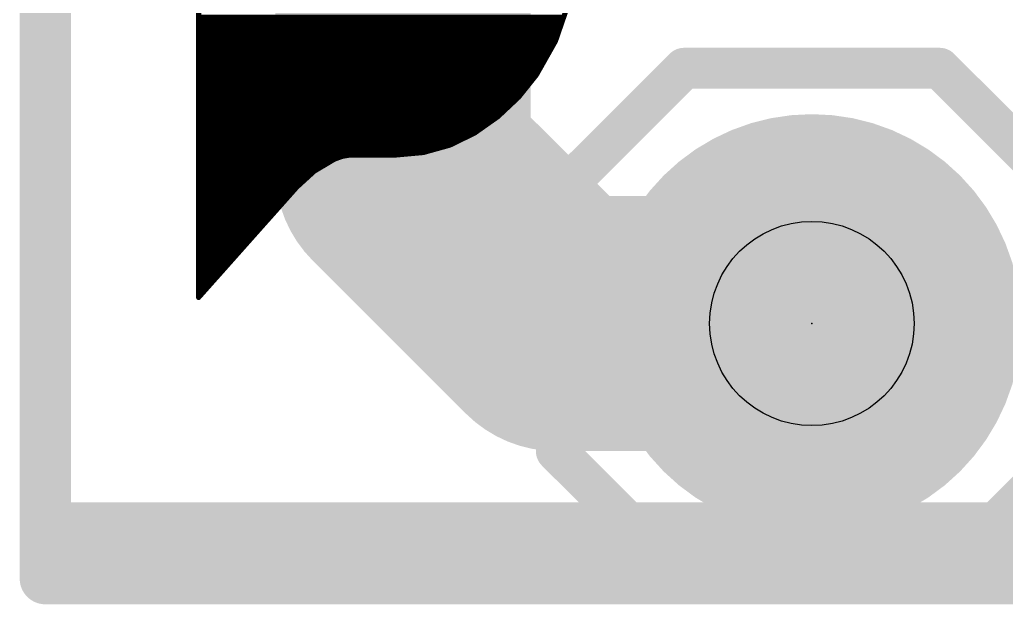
# Model space of a CAD drawing. Extents: x -119 to 41, y -19 to 17.
# Drawn here: x -0.127 to 4.776, y -0.127 to 2.781 of the extents above; entities that cross this region are included whole.
import ezdxf

# ---------------------------------------------------------------- set-up
doc = ezdxf.new("R2010")
doc.units = 0
for name, color, linetype in [('1', 12, 'CONTINUOUS'), ('16', 132, 'CONTINUOUS'), ('17', 110, 'CONTINUOUS'), ('20', 53, 'CONTINUOUS'), ('21', 53, 'CONTINUOUS'), ('23', 53, 'CONTINUOUS'), ('29', 253, 'CONTINUOUS'), ('30', 253, 'CONTINUOUS'), ('44', 253, 'CONTINUOUS'), ('51', 53, 'CONTINUOUS')]:
    doc.layers.add(name, color=color, linetype=linetype)

# ---------------------------------------------------------------- blocks, each defined once
blk = doc.blocks.new('RECT')
blk.add_solid([(-0.5, -0.5), (0.5, -0.5), (-0.5, 0.5), (0.5, 0.5)])
blk = doc.blocks.new('ROUNDP')
at = {"const_width": 0.5}
blk.add_lwpolyline([(0, -0.25, 1), (0, 0.25, 1), (0, -0.25)], format="xyb", dxfattribs=at)

msp = doc.modelspace()

# ---------------------------------------------------------------- linework, layer by layer
at = {"layer": '1'}
for points, const_width in [([(0, 0.254), (0, 12.319)], 0.254), ([(1.778, 2.032), (1.778, 6.858)], 1.27), ([(1.778, 2.032), (2.54, 1.27)], 1.27), ([(2.54, 1.27), (3.81, 1.27)], 1.27), ([(5.588, 0.254), (0, 0.254)], 0.254)]:
    msp.add_lwpolyline(points, dxfattribs=dict(at, const_width=const_width))
for points, const_width in [([(2.0025, 2.2565, 1), (1.5535, 1.8075)], 0.635), ([(1.4605, 2.032, 1), (2.0955, 2.032)], 0.635), ([(2.54, 1.5875, 1), (2.54, 0.9525)], 0.635), ([(3.81, 0.9525, 1), (3.81, 1.5875)], 0.635), ([(2.3155, 1.0455, 1), (2.7645, 1.4945)], 0.635), ([(0, 0.3175, 1), (0, 0.1905)], 0.127), ([(-0.0635, 0.254, 1), (0.0635, 0.254)], 0.127)]:
    msp.add_lwpolyline(points, format="xyb", dxfattribs=dict(at, const_width=const_width))
at = {"layer": '16', "const_width": 0.254}
for points in [[(0, 0), (0, 16.51)], [(12.7, 0), (0, 0)]]:
    msp.add_lwpolyline(points, dxfattribs=at)
at = {"layer": '16', "const_width": 0.127}
for points in [[(0, 0.0635, 1), (0, -0.0635)], [(-0.0635, 0, 1), (0.0635, 0)]]:
    msp.add_lwpolyline(points, format="xyb", dxfattribs=at)
at = {"layer": '20', "const_width": 0.254}
for points in [[(0, 16.51), (0, 0)], [(0, 0), (12.7, 0)]]:
    msp.add_lwpolyline(points, dxfattribs=at)
at = {"layer": '20', "const_width": 0.127}
for points in [[(0, 0.0635, 1), (0, -0.0635)], [(-0.0635, 0, 1), (0.0635, 0)]]:
    msp.add_lwpolyline(points, format="xyb", dxfattribs=at)
at = {"layer": '21'}
for points, const_width in [([(0.7621, 2.9159), (0.7621, 1.3995)], 0.0254), ([(2.5357, 2.6751), (2.5985, 2.8575)], 0.0254), ([(0.7621, 2.794), (2.5766, 2.794)], 0.0254), ([(0.7621, 2.7686), (2.5679, 2.7686)], 0.0254), ([(0.7621, 2.7432), (2.5591, 2.7432)], 0.0254), ([(0.7621, 2.7178), (2.5504, 2.7178)], 0.0254), ([(0.7621, 2.6924), (2.5416, 2.6924)], 0.0254), ([(0.7621, 2.667), (2.5311, 2.667)], 0.0254), ([(0.7621, 2.6416), (2.5168, 2.6416)], 0.0254), ([(2.441, 2.507), (2.5357, 2.6751)], 0.0254), ([(0.7621, 2.6162), (2.5025, 2.6162)], 0.0254), ([(0.7621, 2.5908), (2.4882, 2.5908)], 0.0254), ([(3.175, 2.54), (2.54, 1.905)], 0.2032), ([(3.175, 2.54), (4.445, 2.54)], 0.2032), ([(4.445, 2.54), (5.08, 1.905)], 0.2032), ([(0.7621, 2.5654), (2.4739, 2.5654)], 0.0254), ([(0.7621, 2.54), (2.4596, 2.54)], 0.0254), ([(0.7621, 2.5146), (2.4453, 2.5146)], 0.0254), ([(0.7621, 2.4892), (2.4268, 2.4892)], 0.0254), ([(2.3526, 2.3963), (2.441, 2.507)], 0.0254), ([(0.7621, 2.4638), (2.4065, 2.4638)], 0.0254), ([(0.7621, 2.4384), (2.3862, 2.4384)], 0.0254), ([(0.7621, 2.413), (2.3659, 2.413)], 0.0254), ([(2.2494, 2.2991), (2.3526, 2.3963)], 0.0254), ([(0.7621, 2.3876), (2.3433, 2.3876)], 0.0254), ([(0.7621, 2.3622), (2.3164, 2.3622)], 0.0254), ([(0.7621, 2.3368), (2.2894, 2.3368)], 0.0254), ([(0.7621, 2.3114), (2.2625, 2.3114)], 0.0254), ([(2.1337, 2.2174), (2.2494, 2.2991)], 0.0254), ([(0.7621, 2.286), (2.2309, 2.286)], 0.0254), ([(0.7621, 2.2606), (2.1949, 2.2606)], 0.0254), ([(0.7621, 2.2352), (2.1589, 2.2352)], 0.0254), ([(0.7621, 2.2098), (2.1181, 2.2098)], 0.0254), ([(2.0107, 2.1574), (2.1337, 2.2174)], 0.0254), ([(0.7621, 2.1844), (2.066, 2.1844)], 0.0254), ([(0.7621, 2.159), (2.0139, 2.159)], 0.0254), ([(1.8788, 2.1206), (2.0107, 2.1574)], 0.0254), ([(0.7621, 2.1336), (1.9254, 2.1336)], 0.0254), ([(0.7621, 2.1082), (1.7425, 2.1082)], 0.0254), ([(1.4377, 2.0879), (1.4749, 2.1014)], 0.0254), ([(1.4749, 2.1014), (1.5139, 2.1082)], 0.0254), ([(1.5139, 2.1082), (1.7425, 2.1082)], 0.0254), ([(1.7425, 2.1082), (1.8788, 2.1206)], 0.0254), ([(0.7621, 2.0828), (1.4291, 2.0828)], 0.0254), ([(0.7621, 2.0574), (1.3864, 2.0574)], 0.0254), ([(1.3365, 2.0277), (1.4377, 2.0879)], 0.0254), ([(0.7621, 2.032), (1.3437, 2.032)], 0.0254), ([(0.7621, 2.0066), (1.3134, 2.0066)], 0.0254), ([(1.2497, 1.9482), (1.3365, 2.0277)], 0.0254), ([(0.7621, 1.9812), (1.2857, 1.9812)], 0.0254), ([(0.7621, 1.9558), (1.258, 1.9558)], 0.0254), ([(2.54, 1.905), (2.54, 0.635)], 0.2032), ([(0.7621, 1.3995), (1.2497, 1.9482)], 0.0254), ([(0.7621, 1.9304), (1.2339, 1.9304)], 0.0254), ([(0.7621, 1.905), (1.2113, 1.905)], 0.0254), ([(0.7621, 1.8796), (1.1887, 1.8796)], 0.0254), ([(0.7621, 1.8542), (1.1662, 1.8542)], 0.0254), ([(0.7621, 1.8288), (1.1436, 1.8288)], 0.0254), ([(0.7621, 1.8034), (1.121, 1.8034)], 0.0254), ([(0.7621, 1.778), (1.0985, 1.778)], 0.0254), ([(0.7621, 1.7526), (1.0759, 1.7526)], 0.0254), ([(0.7621, 1.7272), (1.0533, 1.7272)], 0.0254), ([(0.7621, 1.7018), (1.0307, 1.7018)], 0.0254), ([(0.7621, 1.6764), (1.0082, 1.6764)], 0.0254), ([(0.7621, 1.651), (0.9856, 1.651)], 0.0254), ([(0.7621, 1.6256), (0.963, 1.6256)], 0.0254), ([(0.7621, 1.6002), (0.9405, 1.6002)], 0.0254), ([(0.7621, 1.5748), (0.9179, 1.5748)], 0.0254), ([(0.7621, 1.5494), (0.8953, 1.5494)], 0.0254), ([(0.7621, 1.524), (0.8727, 1.524)], 0.0254), ([(0.7621, 1.4986), (0.8502, 1.4986)], 0.0254), ([(0.7621, 1.4732), (0.8276, 1.4732)], 0.0254), ([(0.7621, 1.4478), (0.805, 1.4478)], 0.0254), ([(0.7621, 1.4224), (0.7824, 1.4224)], 0.0254), ([(2.54, 0.635), (3.175, 0)], 0.2032), ([(5.08, 0.635), (4.445, 0)], 0.2032), ([(4.445, 0), (3.175, 0)], 0.2032)]:
    msp.add_lwpolyline(points, dxfattribs=dict(at, const_width=const_width))
for points, const_width in [([(0.7621, 2.775, 1), (0.7621, 2.7623)], 0.0127), ([(0.7621, 2.7496, 1), (0.7621, 2.7369)], 0.0127), ([(2.5591, 2.7369, 1), (2.5591, 2.7496)], 0.0127), ([(2.5679, 2.7623, 1), (2.5679, 2.775)], 0.0127), ([(0.7621, 2.7241, 1), (0.7621, 2.7115)], 0.0127), ([(0.7621, 2.6987, 1), (0.7621, 2.6861)], 0.0127), ([(2.5416, 2.6861, 1), (2.5416, 2.6987)], 0.0127), ([(2.5504, 2.7115, 1), (2.5504, 2.7241)], 0.0127), ([(0.7621, 2.6734, 1), (0.7621, 2.6607)], 0.0127), ([(0.7621, 2.6479, 1), (0.7621, 2.6353)], 0.0127), ([(2.5168, 2.6353, 1), (2.5168, 2.6479)], 0.0127), ([(2.5297, 2.6771, 1), (2.5417, 2.673)], 0.0127), ([(2.5412, 2.672, 1), (2.5301, 2.6782)], 0.0127), ([(2.5311, 2.6607, 1), (2.5311, 2.6734)], 0.0127), ([(0.7621, 2.5972, 1), (0.7621, 2.5845)], 0.0127), ([(0.7621, 2.6225, 1), (0.7621, 2.6099)], 0.0127), ([(2.4882, 2.5845, 1), (2.4882, 2.5972)], 0.0127), ([(2.5025, 2.6099, 1), (2.5025, 2.6225)], 0.0127), ([(3.175, 2.5908, 1), (3.175, 2.4892)], 0.1016), ([(3.2109, 2.5041, 1), (3.1391, 2.5759)], 0.1016), ([(4.4809, 2.5759, 1), (4.4091, 2.5041)], 0.1016), ([(4.445, 2.4892, 1), (4.445, 2.5908)], 0.1016), ([(0.7621, 2.5717, 1), (0.7621, 2.5591)], 0.0127), ([(0.7621, 2.5463, 1), (0.7621, 2.5337)], 0.0127), ([(2.4596, 2.5337, 1), (2.4596, 2.5463)], 0.0127), ([(2.4739, 2.5591, 1), (2.4739, 2.5717)], 0.0127), ([(0.7621, 2.521, 1), (0.7621, 2.5083)], 0.0127), ([(0.7621, 2.4956, 1), (0.7621, 2.4829)], 0.0127), ([(2.4268, 2.4829, 1), (2.4268, 2.4956)], 0.0127), ([(2.4355, 2.5101, 1), (2.4465, 2.5039)], 0.0127), ([(2.446, 2.503, 1), (2.436, 2.511)], 0.0127), ([(2.4453, 2.5083, 1), (2.4453, 2.521)], 0.0127), ([(0.7621, 2.4701, 1), (0.7621, 2.4575)], 0.0127), ([(2.4065, 2.4575, 1), (2.4065, 2.4701)], 0.0127), ([(0.7621, 2.4194, 1), (0.7621, 2.4067)], 0.0127), ([(0.7621, 2.4447, 1), (0.7621, 2.4321)], 0.0127), ([(2.3476, 2.4003, 1), (2.3575, 2.3923)], 0.0127), ([(2.3569, 2.3917, 1), (2.3482, 2.4009)], 0.0127), ([(2.3659, 2.4067, 1), (2.3659, 2.4194)], 0.0127), ([(2.3862, 2.4321, 1), (2.3862, 2.4447)], 0.0127), ([(0.7621, 2.3939, 1), (0.7621, 2.3813)], 0.0127), ([(0.7621, 2.3685, 1), (0.7621, 2.3559)], 0.0127), ([(2.3164, 2.3559, 1), (2.3164, 2.3685)], 0.0127), ([(2.3433, 2.3813, 1), (2.3433, 2.3939)], 0.0127), ([(0.7621, 2.3432, 1), (0.7621, 2.3305)], 0.0127), ([(0.7621, 2.3177, 1), (0.7621, 2.3051)], 0.0127), ([(2.2451, 2.3037, 1), (2.2538, 2.2945)], 0.0127), ([(2.2531, 2.2939, 1), (2.2458, 2.3043)], 0.0127), ([(2.2625, 2.3051, 1), (2.2625, 2.3177)], 0.0127), ([(2.2894, 2.3305, 1), (2.2894, 2.3432)], 0.0127), ([(0.7621, 2.267, 1), (0.7621, 2.2543)], 0.0127), ([(0.7621, 2.2923, 1), (0.7621, 2.2797)], 0.0127), ([(2.1949, 2.2543, 1), (2.1949, 2.267)], 0.0127), ([(2.2309, 2.2797, 1), (2.2309, 2.2923)], 0.0127), ([(0.7621, 2.2416, 1), (0.7621, 2.2289)], 0.0127), ([(0.7621, 2.2161, 1), (0.7621, 2.2035)], 0.0127), ([(2.1181, 2.2035, 1), (2.1181, 2.2161)], 0.0127), ([(2.13, 2.2226, 1), (2.1374, 2.2122)], 0.0127), ([(2.1365, 2.2117, 1), (2.1309, 2.2231)], 0.0127), ([(2.1589, 2.2289, 1), (2.1589, 2.2416)], 0.0127), ([(0.7621, 2.1654, 1), (0.7621, 2.1527)], 0.0127), ([(0.7621, 2.1907, 1), (0.7621, 2.1781)], 0.0127), ([(2.0079, 2.1631, 1), (2.0134, 2.1517)], 0.0127), ([(2.0124, 2.1513, 1), (2.009, 2.1635)], 0.0127), ([(2.0139, 2.1527, 1), (2.0139, 2.1654)], 0.0127), ([(2.066, 2.1781, 1), (2.066, 2.1907)], 0.0127), ([(0.7621, 2.1399, 1), (0.7621, 2.1273)], 0.0127), ([(0.7621, 2.1145, 1), (0.7621, 2.1019)], 0.0127), ([(1.4738, 2.1076, 1), (1.476, 2.0951)], 0.0127), ([(1.4771, 2.0954, 1), (1.4728, 2.1073)], 0.0127), ([(1.5139, 2.1145, 1), (1.5139, 2.1019)], 0.0127), ([(1.515, 2.1019, 1), (1.5128, 2.1145)], 0.0127), ([(1.7419, 2.1145, 1), (1.7431, 2.1019)], 0.0127), ([(1.7425, 2.1019, 1), (1.7425, 2.1145)], 0.0127), ([(1.7425, 2.1019, 1), (1.7425, 2.1145)], 0.0127), ([(1.8771, 2.1267, 1), (1.8805, 2.1145)], 0.0127), ([(1.8794, 2.1143, 1), (1.8782, 2.1269)], 0.0127), ([(1.9254, 2.1273, 1), (1.9254, 2.1399)], 0.0127), ([(0.7621, 2.0892, 1), (0.7621, 2.0765)], 0.0127), ([(0.7621, 2.0637, 1), (0.7621, 2.0511)], 0.0127), ([(1.3864, 2.0511, 1), (1.3864, 2.0637)], 0.0127), ([(1.4291, 2.0765, 1), (1.4291, 2.0892)], 0.0127), ([(1.4355, 2.0939, 1), (1.4399, 2.0819)], 0.0127), ([(1.4409, 2.0824, 1), (1.4345, 2.0934)], 0.0127), ([(0.7621, 2.013, 1), (0.7621, 2.0003)], 0.0127), ([(0.7621, 2.0383, 1), (0.7621, 2.0257)], 0.0127), ([(1.3134, 2.0003, 1), (1.3134, 2.013)], 0.0127), ([(1.3333, 2.0332, 1), (1.3397, 2.0223)], 0.0127), ([(1.3408, 2.0231, 1), (1.3322, 2.0324)], 0.0127), ([(1.3437, 2.0257, 1), (1.3437, 2.0383)], 0.0127), ([(0.7621, 1.9876, 1), (0.7621, 1.9748)], 0.0127), ([(0.7621, 1.9622, 1), (0.7621, 1.9494)], 0.0127), ([(1.258, 1.9494, 1), (1.258, 1.9622)], 0.0127), ([(1.2857, 1.9748, 1), (1.2857, 1.9876)], 0.0127), ([(2.5908, 1.905, 1), (2.4892, 1.905)], 0.1016), ([(2.5041, 1.9409, 1), (2.5759, 1.8691)], 0.1016), ([(0.7621, 1.9368, 1), (0.7621, 1.9241)], 0.0127), ([(0.7621, 1.9114, 1), (0.7621, 1.8986)], 0.0127), ([(1.2113, 1.8986, 1), (1.2113, 1.9114)], 0.0127), ([(1.2339, 1.9241, 1), (1.2339, 1.9368)], 0.0127), ([(1.2454, 1.9529, 1), (1.254, 1.9435)], 0.0127), ([(1.2544, 1.944, 1), (1.245, 1.9524)], 0.0127), ([(0.7621, 1.886, 1), (0.7621, 1.8733)], 0.0127), ([(0.7621, 1.8606, 1), (0.7621, 1.8478)], 0.0127), ([(1.1662, 1.8478, 1), (1.1662, 1.8606)], 0.0127), ([(1.1887, 1.8733, 1), (1.1887, 1.886)], 0.0127), ([(0.7621, 1.8352, 1), (0.7621, 1.8224)], 0.0127), ([(0.7621, 1.8098, 1), (0.7621, 1.7971)], 0.0127), ([(1.121, 1.7971, 1), (1.121, 1.8098)], 0.0127), ([(1.1436, 1.8224, 1), (1.1436, 1.8352)], 0.0127), ([(0.7621, 1.7844, 1), (0.7621, 1.7716)], 0.0127), ([(0.7621, 1.759, 1), (0.7621, 1.7463)], 0.0127), ([(1.0759, 1.7463, 1), (1.0759, 1.759)], 0.0127), ([(1.0985, 1.7716, 1), (1.0985, 1.7844)], 0.0127), ([(0.7621, 1.7336, 1), (0.7621, 1.7208)], 0.0127), ([(1.0533, 1.7208, 1), (1.0533, 1.7336)], 0.0127), ([(0.7621, 1.7082, 1), (0.7621, 1.6954)], 0.0127), ([(0.7621, 1.6828, 1), (0.7621, 1.6701)], 0.0127), ([(1.0082, 1.6701, 1), (1.0082, 1.6828)], 0.0127), ([(1.0307, 1.6954, 1), (1.0307, 1.7082)], 0.0127), ([(0.7621, 1.6574, 1), (0.7621, 1.6446)], 0.0127), ([(0.7621, 1.632, 1), (0.7621, 1.6193)], 0.0127), ([(0.963, 1.6193, 1), (0.963, 1.632)], 0.0127), ([(0.9856, 1.6446, 1), (0.9856, 1.6574)], 0.0127), ([(0.7621, 1.6066, 1), (0.7621, 1.5938)], 0.0127), ([(0.7621, 1.5812, 1), (0.7621, 1.5684)], 0.0127), ([(0.9179, 1.5684, 1), (0.9179, 1.5812)], 0.0127), ([(0.9405, 1.5938, 1), (0.9405, 1.6066)], 0.0127), ([(0.7621, 1.5558, 1), (0.7621, 1.5431)], 0.0127), ([(0.7621, 1.5304, 1), (0.7621, 1.5176)], 0.0127), ([(0.8727, 1.5176, 1), (0.8727, 1.5304)], 0.0127), ([(0.8953, 1.5431, 1), (0.8953, 1.5558)], 0.0127), ([(0.7621, 1.505, 1), (0.7621, 1.4923)], 0.0127), ([(0.7621, 1.4796, 1), (0.7621, 1.4668)], 0.0127), ([(0.8276, 1.4668, 1), (0.8276, 1.4796)], 0.0127), ([(0.8502, 1.4923, 1), (0.8502, 1.505)], 0.0127), ([(0.7621, 1.4542, 1), (0.7621, 1.4414)], 0.0127), ([(0.7621, 1.4288, 1), (0.7621, 1.4161)], 0.0127), ([(0.7824, 1.4161, 1), (0.7824, 1.4288)], 0.0127), ([(0.805, 1.4414, 1), (0.805, 1.4542)], 0.0127), ([(0.7574, 1.4037, 1), (0.7668, 1.3953)], 0.0127), ([(0.7558, 1.3995, 1), (0.7684, 1.3995)], 0.0127), ([(2.5759, 0.6709, 1), (2.5041, 0.5991)], 0.1016), ([(2.4892, 0.635, 1), (2.5908, 0.635)], 0.1016), ([(3.175, 0.0508, 1), (3.175, -0.0508)], 0.1016), ([(4.445, -0.0508, 1), (4.445, 0.0508)], 0.1016), ([(3.1391, -0.0359, 1), (3.2109, 0.0359)], 0.1016), ([(4.4091, 0.0359, 1), (4.4809, -0.0359)], 0.1016)]:
    msp.add_lwpolyline(points, format="xyb", dxfattribs=dict(at, const_width=const_width))
at = {"layer": '23'}
for p in [(0.762, 1.397), (3.81, 1.27)]:
    msp.add_point(p, dxfattribs=at)
at = {"layer": '44'}
msp.add_circle((3.81, 1.27), 0.508, dxfattribs=at)

# ---------------------------------------------------------------- block references
at = {"layer": '17', "xscale": 1.8796, "yscale": 1.8796, "rotation": 90}
msp.add_blockref('ROUNDP', (3.81, 1.27), dxfattribs=at)
msp.add_blockref('ROUNDP', (3.81, 1.27), dxfattribs=at)
at = {"layer": '29', "xscale": 2.0828, "yscale": 2.0828, "rotation": 90}
msp.add_blockref('ROUNDP', (3.81, 1.27), dxfattribs=at)
at = {"layer": '30', "xscale": 2.0828, "yscale": 2.0828, "rotation": 90}
msp.add_blockref('ROUNDP', (3.81, 1.27), dxfattribs=at)
at = {"layer": '51', "xscale": 0.508, "yscale": 0.508}
msp.add_blockref('RECT', (3.81, 1.27), dxfattribs=at)

doc.saveas('drawing.dxf')
